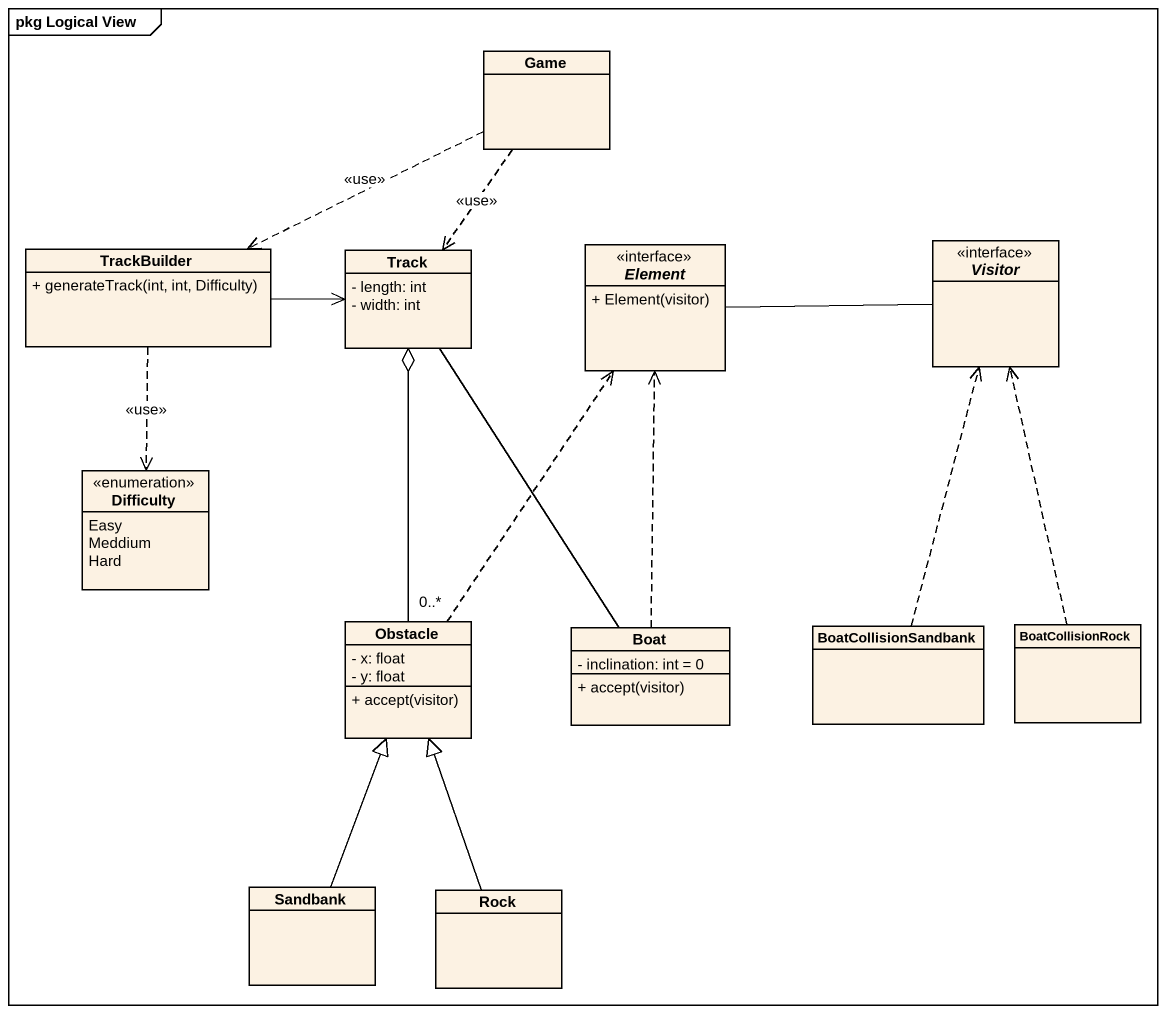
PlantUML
@startuml
mainframe pkg Logical View
hide circle
hide empty members
skinparam classAttributeIconSize 0
class Game
class TrackBuilder {
  + generateTrack(int, int, Difficulty)
}
class Track {
  - length: int
  - width: int
}
interface Element {
  + Element(visitor)
}
interface Visitor
enum Difficulty {
  Easy
  Meddium
  Hard
}
class Obstacle {
  - x: float
  - y: float
  + accept(visitor)
}
class Boat {
  - inclination: int = 0
  + accept(visitor)
}
class BoatCollisionSandbank
class BoatCollisionRock
class Sandbank
class Rock
Game .left.> TrackBuilder : <<use>>
Game ..> Track : <<use>>
TrackBuilder -right-> Track
TrackBuilder ..> Difficulty : <<use>>
Visitor -left- Element
Obstacle "0..*" -up-o Track
Obstacle .up.> Element
Boat -up- Track
Boat .up.> Element
BoatCollisionSandbank .up.> Visitor
BoatCollisionRock .up.> Visitor
Sandbank -up-|> Obstacle
Rock -up-|> Obstacle
@enduml
